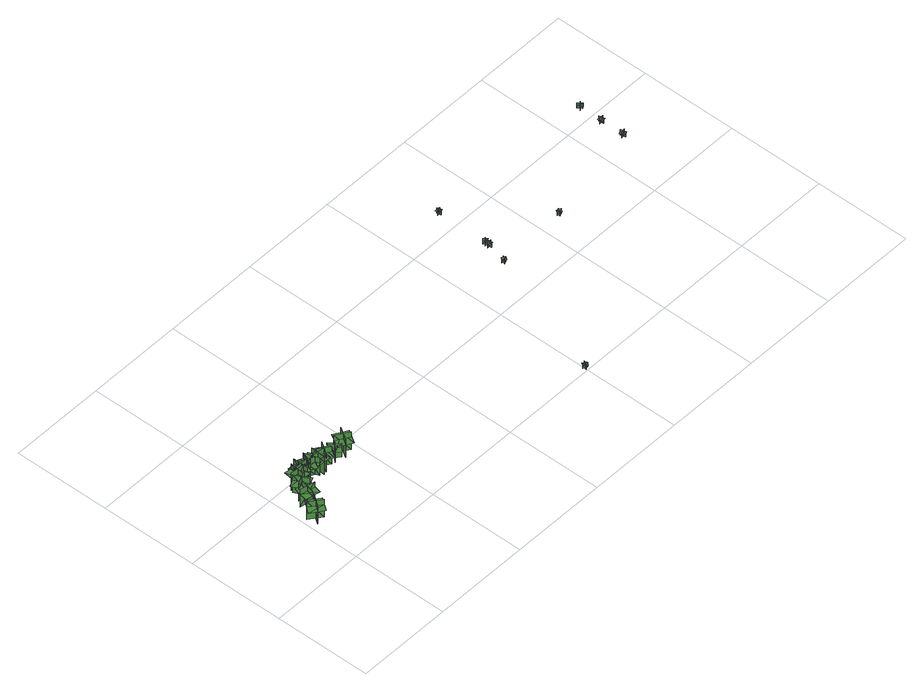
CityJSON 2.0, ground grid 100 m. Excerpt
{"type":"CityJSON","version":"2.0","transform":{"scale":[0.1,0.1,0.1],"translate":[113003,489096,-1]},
"CityObjects":{
"tree1":{"type":"SolitaryVegetationObject","geometry":[{"type":"MultiSurface","lod":"1","boundaries":[[[0,1,2]],[[0,2,3]],[[4,5,6]],[[4,6,7]],[[8,9,10]],[[8,10,11]],[[8,11,12]],[[8,12,13]]]}]},
"tree2":{"type":"SolitaryVegetationObject","geometry":[{"type":"MultiSurface","lod":"1","boundaries":[[[14,15,16]],[[14,16,17]],[[18,19,20]],[[18,20,21]],[[22,23,24]],[[22,24,25]],[[22,25,26]],[[22,26,27]]]}]},
"tree3":{"type":"SolitaryVegetationObject","geometry":[{"type":"MultiSurface","lod":"1","boundaries":[[[28,29,30]],[[28,30,31]],[[32,33,34]],[[32,34,35]],[[36,37,38]],[[36,38,39]],[[36,39,40]],[[36,40,41]]]}]},
"tree4":{"type":"SolitaryVegetationObject","geometry":[{"type":"MultiSurface","lod":"1","boundaries":[[[42,43,44]],[[42,44,45]],[[46,47,48]],[[46,48,49]],[[50,51,52]],[[50,52,53]],[[50,53,54]],[[50,54,55]]]}]},
"tree5":{"type":"SolitaryVegetationObject","geometry":[{"type":"MultiSurface","lod":"1","boundaries":[[[56,57,58]],[[56,58,59]],[[60,61,62]],[[60,62,63]],[[64,65,66]],[[64,66,67]],[[64,67,68]],[[64,68,69]]]}]},
"tree6":{"type":"SolitaryVegetationObject","geometry":[{"type":"MultiSurface","lod":"1","boundaries":[[[70,71,72]],[[70,72,73]],[[74,75,76]],[[74,76,77]],[[78,79,80]],[[78,80,81]],[[78,81,82]],[[78,82,83]]]}]},
"tree7":{"type":"SolitaryVegetationObject","geometry":[{"type":"MultiSurface","lod":"1","boundaries":[[[84,85,86]],[[84,86,87]],[[88,89,90]],[[88,90,91]],[[92,93,94]],[[92,94,95]],[[92,95,96]],[[92,96,97]]]}]},
"tree8":{"type":"SolitaryVegetationObject","geometry":[{"type":"MultiSurface","lod":"1","boundaries":[[[98,99,100]],[[98,100,101]],[[102,103,104]],[[102,104,105]],[[106,107,108]],[[106,108,109]],[[106,109,110]],[[106,110,111]]]}]},
"tree9":{"type":"SolitaryVegetationObject","geometry":[{"type":"MultiSurface","lod":"1","boundaries":[[[112,113,114]],[[112,114,115]],[[116,117,118]],[[116,118,119]],[[120,121,122]],[[120,122,123]],[[120,123,124]],[[120,124,125]]]}]},
"tree10":{"type":"SolitaryVegetationObject","geometry":[{"type":"MultiSurface","lod":"1","boundaries":[[[126,127,128]],[[126,128,129]],[[130,131,132]],[[130,132,133]],[[134,135,136]],[[134,136,137]],[[134,137,138]],[[134,138,139]]]}]},
"tree11":{"type":"SolitaryVegetationObject","geometry":[{"type":"MultiSurface","lod":"1","boundaries":[[[140,141,142]],[[140,142,143]],[[144,145,146]],[[144,146,147]],[[148,149,150]],[[148,150,151]],[[148,151,152]],[[148,152,153]]]}]},
"tree12":{"type":"SolitaryVegetationObject","geometry":[{"type":"MultiSurface","lod":"1","boundaries":[[[154,155,156]],[[154,156,157]],[[158,159,160]],[[158,160,161]],[[162,163,164]],[[162,164,165]],[[162,165,166]],[[162,166,167]]]}]},
"tree13":{"type":"SolitaryVegetationObject","geometry":[{"type":"MultiSurface","lod":"1","boundaries":[[[168,169,170]],[[168,170,171]],[[172,173,174]],[[172,174,175]],[[176,177,178]],[[176,178,179]],[[176,180,181]],[[176,181,177]]]}]},
"tree14":{"type":"SolitaryVegetationObject","geometry":[{"type":"MultiSurface","lod":"1","boundaries":[[[182,183,184]],[[182,184,185]],[[186,187,188]],[[186,188,189]],[[190,191,192]],[[190,192,193]],[[190,193,194]],[[190,194,195]]]}]},
"tree15":{"type":"SolitaryVegetationObject","geometry":[{"type":"MultiSurface","lod":"1","boundaries":[[[196,197,198]],[[196,198,199]],[[200,201,202]],[[200,202,203]],[[204,205,206]],[[204,206,207]],[[204,207,208]],[[204,208,209]]]}]},
"tree16":{"type":"SolitaryVegetationObject","geometry":[{"type":"MultiSurface","lod":"1","boundaries":[[[210,211,212]],[[210,212,213]],[[214,215,216]],[[214,216,217]],[[218,219,220]],[[218,220,221]],[[218,221,222]],[[218,222,223]]]}]},
"tree17":{"type":"SolitaryVegetationObject","geometry":[{"type":"MultiSurface","lod":"1","boundaries":[[[224,225,226]],[[224,226,227]],[[228,229,230]],[[228,230,231]],[[232,233,234]],[[232,234,235]],[[232,236,237]],[[232,237,233]]]}]},
"tree18":{"type":"SolitaryVegetationObject","geometry":[{"type":"MultiSurface","lod":"1","boundaries":[[[238,239,240]],[[238,240,241]],[[242,243,244]],[[242,244,245]],[[246,247,248]],[[246,248,249]],[[246,249,250]],[[246,250,251]]]}]},
"tree19":{"type":"SolitaryVegetationObject","geometry":[{"type":"MultiSurface","lod":"1","boundaries":[[[252,253,254]],[[252,254,255]],[[256,257,258]],[[256,258,259]],[[260,261,262]],[[260,262,263]],[[260,263,264]],[[260,264,265]]]}]},
"tree20":{"type":"SolitaryVegetationObject","geometry":[{"type":"MultiSurface","lod":"1","boundaries":[[[266,267,268]],[[266,268,269]],[[270,271,272]],[[270,272,273]],[[274,275,276]],[[274,276,277]],[[274,277,278]],[[274,278,279]]]}]}
},
"vertices":[
[73,506,9],[165,631,9],[165,631,225],[73,506,225],[175,521,9],[51,613,9],[51,613,225],[175,521,225],[175,521,164],[221,583,164],[97,675,164],[51,613,164],[4,551,164],[129,459,164],
[213,808,12],[181,657,12],[181,657,227],[213,808,227],[126,752,12],[278,720,12],[278,720,227],[126,752,227],[126,752,167],[110,677,167],[262,645,167],[278,720,167],[294,796,167],[143,828,167],
[276,779,12],[211,919,12],[211,919,227],[276,779,227],[312,876,12],[172,810,12],[172,810,227],[312,876,227],[312,876,167],[279,946,167],[139,880,167],[172,810,167],[205,740,167],[345,805,167],
[222,941,13],[376,926,13],[376,926,229],[222,941,229],[287,861,13],[302,1015,13],[302,1015,229],[287,861,229],[287,861,168],[364,853,168],[379,1008,168],[302,1015,168],[225,1022,168],[210,868,168],
[361,881,13],[362,1036,13],[362,1036,228],[361,881,228],[435,953,13],[280,954,13],[280,954,228],[435,953,228],[435,953,168],[435,1031,168],[280,1032,168],[280,954,168],[279,877,168],[434,876,168],
[401,885,11],[468,1025,11],[468,1025,227],[401,885,227],[499,919,11],[359,986,11],[359,986,227],[499,919,227],[499,919,166],[532,989,166],[393,1056,166],[359,986,166],[326,916,166],[465,849,166],
[519,877,11],[472,1025,11],[472,1025,226],[519,877,226],[567,968,11],[419,922,11],[419,922,226],[567,968,226],[567,968,166],[544,1042,166],[396,996,166],[419,922,166],[442,848,166],[590,894,166],
[635,934,11],[480,945,11],[480,945,226],[635,934,226],[567,1012,11],[557,858,11],[557,858,226],[567,1012,226],[567,1012,166],[490,1018,166],[480,863,166],[557,858,166],[634,853,166],[645,1007,166],
[695,894,9],[567,981,9],[567,981,224],[695,894,224],[676,996,9],[590,867,9],[590,867,224],[676,996,224],[676,996,164],[612,1039,164],[525,910,164],[590,867,164],[654,824,164],[740,952,164],
[723,966,7],[814,886,7],[814,886,176],[723,966,176],[727,885,7],[808,976,7],[808,976,176],[727,885,176],[727,885,129],[773,845,129],[854,936,129],[808,976,129],[763,1017,129],[682,926,129],
[939,891,5],[807,972,5],[807,972,221],[939,891,221],[916,992,5],[835,859,5],[835,859,221],[916,992,221],[916,992,160],[849,1032,160],[769,900,160],[835,859,160],[901,819,160],[982,952,160],
[3000,15,7],[3021,54,7],[3021,54,68],[3000,15,68],[3028,23,7],[2989,44,7],[2989,44,68],[3028,23,68],[3028,23,51],[3038,43,51],[3000,64,51],[2989,44,51],[2978,25,51],[3017,4,51],
[3461,1396,27],[3494,1377,27],[3494,1377,91],[3461,1396,91],[3469,1368,27],[3487,1401,27],[3487,1401,91],[3469,1368,91],[3469,1368,70],[3487,1401,70],[3469,1411,70],[3451,1378,70],[3486,1358,70],[3505,1391,70],
[3535,1629,25],[3541,1585,25],[3541,1585,87],[3535,1629,87],[3517,1605,25],[3561,1611,25],[3561,1611,87],[3517,1605,87],[3517,1605,69],[3520,1583,69],[3564,1590,69],[3561,1611,69],[3557,1633,69],[3514,1627,69],
[3554,1667,25],[3519,1640,25],[3519,1640,87],[3554,1667,87],[3524,1671,25],[3551,1636,25],[3551,1636,87],[3524,1671,87],[3524,1671,70],[3507,1657,70],[3534,1622,70],[3551,1636,70],[3569,1649,70],[3542,1684,70],
[3559,2195,31],[3516,2184,31],[3516,2184,93],[3559,2195,93],[3534,2210,31],[3544,2167,31],[3544,2167,93],[3534,2210,93],[3534,2210,76],[3512,2205,76],[3523,2162,76],[3544,2167,76],[3566,2172,76],[3555,2215,76],
[4217,1394,26],[4229,1429,26],[4229,1429,89],[4217,1394,89],[4243,1406,26],[4207,1419,26],[4207,1419,89],[4243,1406,89],[4243,1406,68],[4207,1419,68],[4200,1399,68],[4236,1387,68],[4250,1426,68],[4214,1438,68],
[5295,1658,23],[5306,1609,23],[5306,1609,86],[5295,1658,86],[5273,1625,23],[5322,1636,23],[5322,1636,86],[5273,1625,86],[5292,1655,65],[5269,1649,65],[5281,1600,65],[5304,1606,65],[5326,1611,65],[5314,1660,65],
[5297,1908,21],[5305,1858,21],[5305,1858,83],[5297,1908,83],[5274,1876,21],[5323,1884,21],[5323,1884,83],[5274,1876,83],[5294,1904,63],[5271,1900,63],[5280,1851,63],[5303,1855,63],[5326,1859,63],[5317,1908,63],
[5285,2151,22],[5317,2112,22],[5317,2112,85],[5285,2151,85],[5281,2111,22],[5320,2143,22],[5320,2143,85],[5281,2111,85],[5284,2146,65],[5267,2131,65],[5300,2093,65],[5317,2108,65],[5335,2124,65],[5302,2162,65]
]}
